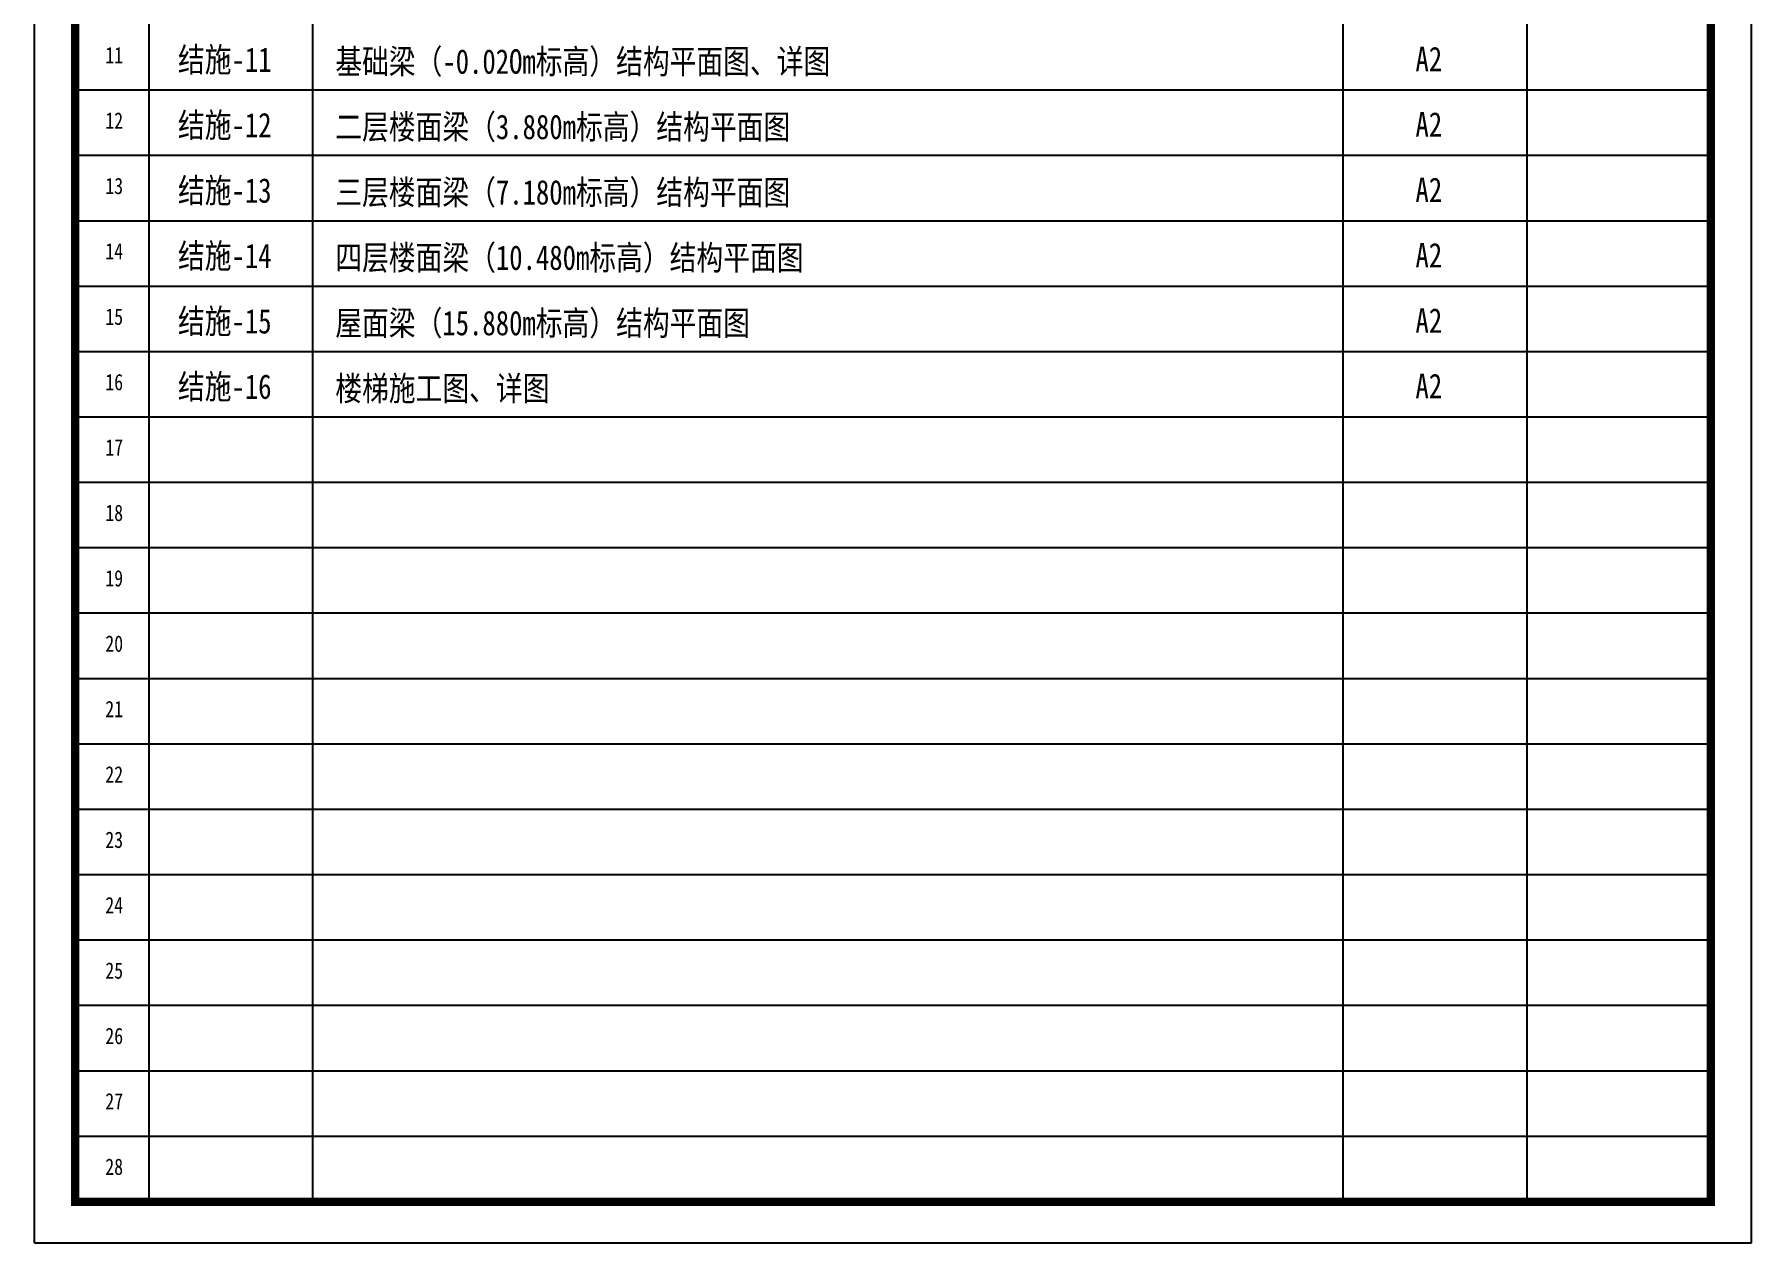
# Model space of a CAD drawing. Extents: x 1051052 to 1482120, y -981644 to -673261.
# Drawn here: x 1051052 to 1072052, y -793329 to -778545 of the extents above; entities that cross this region are included whole.
import ezdxf

# ---------------------------------------------------------------- set-up
doc = ezdxf.new("R2010")
doc.units = 0
doc.header["$LTSCALE"] = 1000
doc.header["$MEASUREMENT"] = 0
doc.layers.add('TK', color=142, linetype='Continuous')
doc.layers.add('XM', color=7, linetype='Continuous')
doc.styles.add('HYZT1', font='', dxfattribs={"width": 0.8})
doc.styles.get('HYZT1').set_extended_font_data('SimSun')

msp = doc.modelspace()

# ---------------------------------------------------------------- linework, layer by layer
at = {"layer": 'TK'}
for p, q in [((1051051.616, -793329.317), (1051051.616, -763628.979)), ((1072052.104, -793329.317), (1072052.104, -763628.979)), ((1072052.104, -793329.317), (1072052.104, -763628.979)), ((1052451.484, -768928.979), (1052451.484, -792829.317)), ((1054451.484, -768928.979), (1054451.484, -792829.317)), ((1067051.217, -768928.979), (1067051.217, -792829.317)), ((1069301.66, -768928.979), (1069301.66, -792829.317)), ((1071552.104, -779228.979), (1051551.616, -779228.979)), ((1071552.104, -780028.979), (1051551.616, -780028.979)), ((1071552.104, -780828.979), (1051551.616, -780828.979)), ((1071552.104, -781628.979), (1051551.616, -781628.979)), ((1071552.104, -782428.979), (1051551.616, -782428.979)), ((1071552.104, -783228.979), (1051551.616, -783228.979)), ((1071552.104, -784028.979), (1051551.616, -784028.979)), ((1071552.104, -784828.979), (1051551.616, -784828.979)), ((1071552.104, -785628.979), (1051551.616, -785628.979)), ((1071552.104, -786428.979), (1051551.616, -786428.979)), ((1071552.104, -787228.979), (1051551.616, -787228.979)), ((1071552.104, -788028.979), (1051551.616, -788028.979)), ((1071552.104, -788828.979), (1051551.616, -788828.979)), ((1071552.104, -789628.979), (1051551.616, -789628.979)), ((1071552.104, -790428.979), (1051551.616, -790428.979)), ((1071552.104, -791228.979), (1051551.616, -791228.979)), ((1071552.104, -792028.979), (1051551.616, -792028.979)), ((1051051.616, -793329.317), (1072052.104, -793329.317))]:
    msp.add_line(p, q, dxfattribs=at)
at = {"layer": 'TK', "const_width": 100}
msp.add_lwpolyline([(1051551.616, -764128.979), (1071552.104, -764128.979), (1071552.104, -792829.317), (1051551.616, -792829.317)], close=True, dxfattribs=at)

# ---------------------------------------------------------------- texts
at = {"layer": 'TK', "style": 'HYZT1', "width": 0.8}
for s, p in [('11', (1051919.421, -778899.791)), ('12', (1051919.421, -779699.791)), ('13', (1051919.421, -780499.791)), ('14', (1051919.421, -781299.791)), ('15', (1051919.421, -782099.791)), ('16', (1051919.421, -782899.791)), ('17', (1051919.421, -783699.791)), ('18', (1051919.421, -784499.791)), ('19', (1051919.421, -785299.791)), ('20', (1051919.421, -786099.791)), ('21', (1051919.421, -786899.791)), ('22', (1051919.421, -787699.791)), ('23', (1051919.421, -788499.791)), ('24', (1051919.421, -789299.791)), ('25', (1051919.421, -790099.791)), ('26', (1051919.421, -790899.791)), ('27', (1051919.421, -791699.791)), ('28', (1051919.421, -792499.791))]:
    msp.add_text(s, height=200, dxfattribs=at).set_placement(p)
at = {"layer": 'XM', "style": 'HYZT1', "width": 0.8}
for s, p in [('结施-11', (1052807.84, -779005.147)), ('基础梁（-0.02Om标高）结构平面图、详图', (1054731.54, -779027.31)), ('A2', (1067940.992, -778997.096)), ('结施-12', (1052807.84, -779805.147)), ('二层楼面梁（3.880m标高）结构平面图', (1054731.54, -779827.31)), ('A2', (1067940.992, -779797.096)), ('结施-13', (1052807.84, -780605.147)), ('三层楼面梁（7.180m标高）结构平面图', (1054731.54, -780627.31)), ('A2', (1067940.992, -780597.096)), ('结施-14', (1052807.84, -781405.147)), ('四层楼面梁（10.480m标高）结构平面图', (1054731.54, -781427.31)), ('A2', (1067940.992, -781397.096)), ('结施-15', (1052807.84, -782205.147)), ('屋面梁（15.880m标高）结构平面图', (1054731.54, -782227.31)), ('A2', (1067940.992, -782197.096)), ('结施-16', (1052807.84, -783005.147)), ('楼梯施工图、详图', (1054731.54, -783027.31)), ('A2', (1067940.992, -782997.096))]:
    msp.add_text(s, height=300, dxfattribs=at).set_placement(p)

doc.saveas('drawing.dxf')
